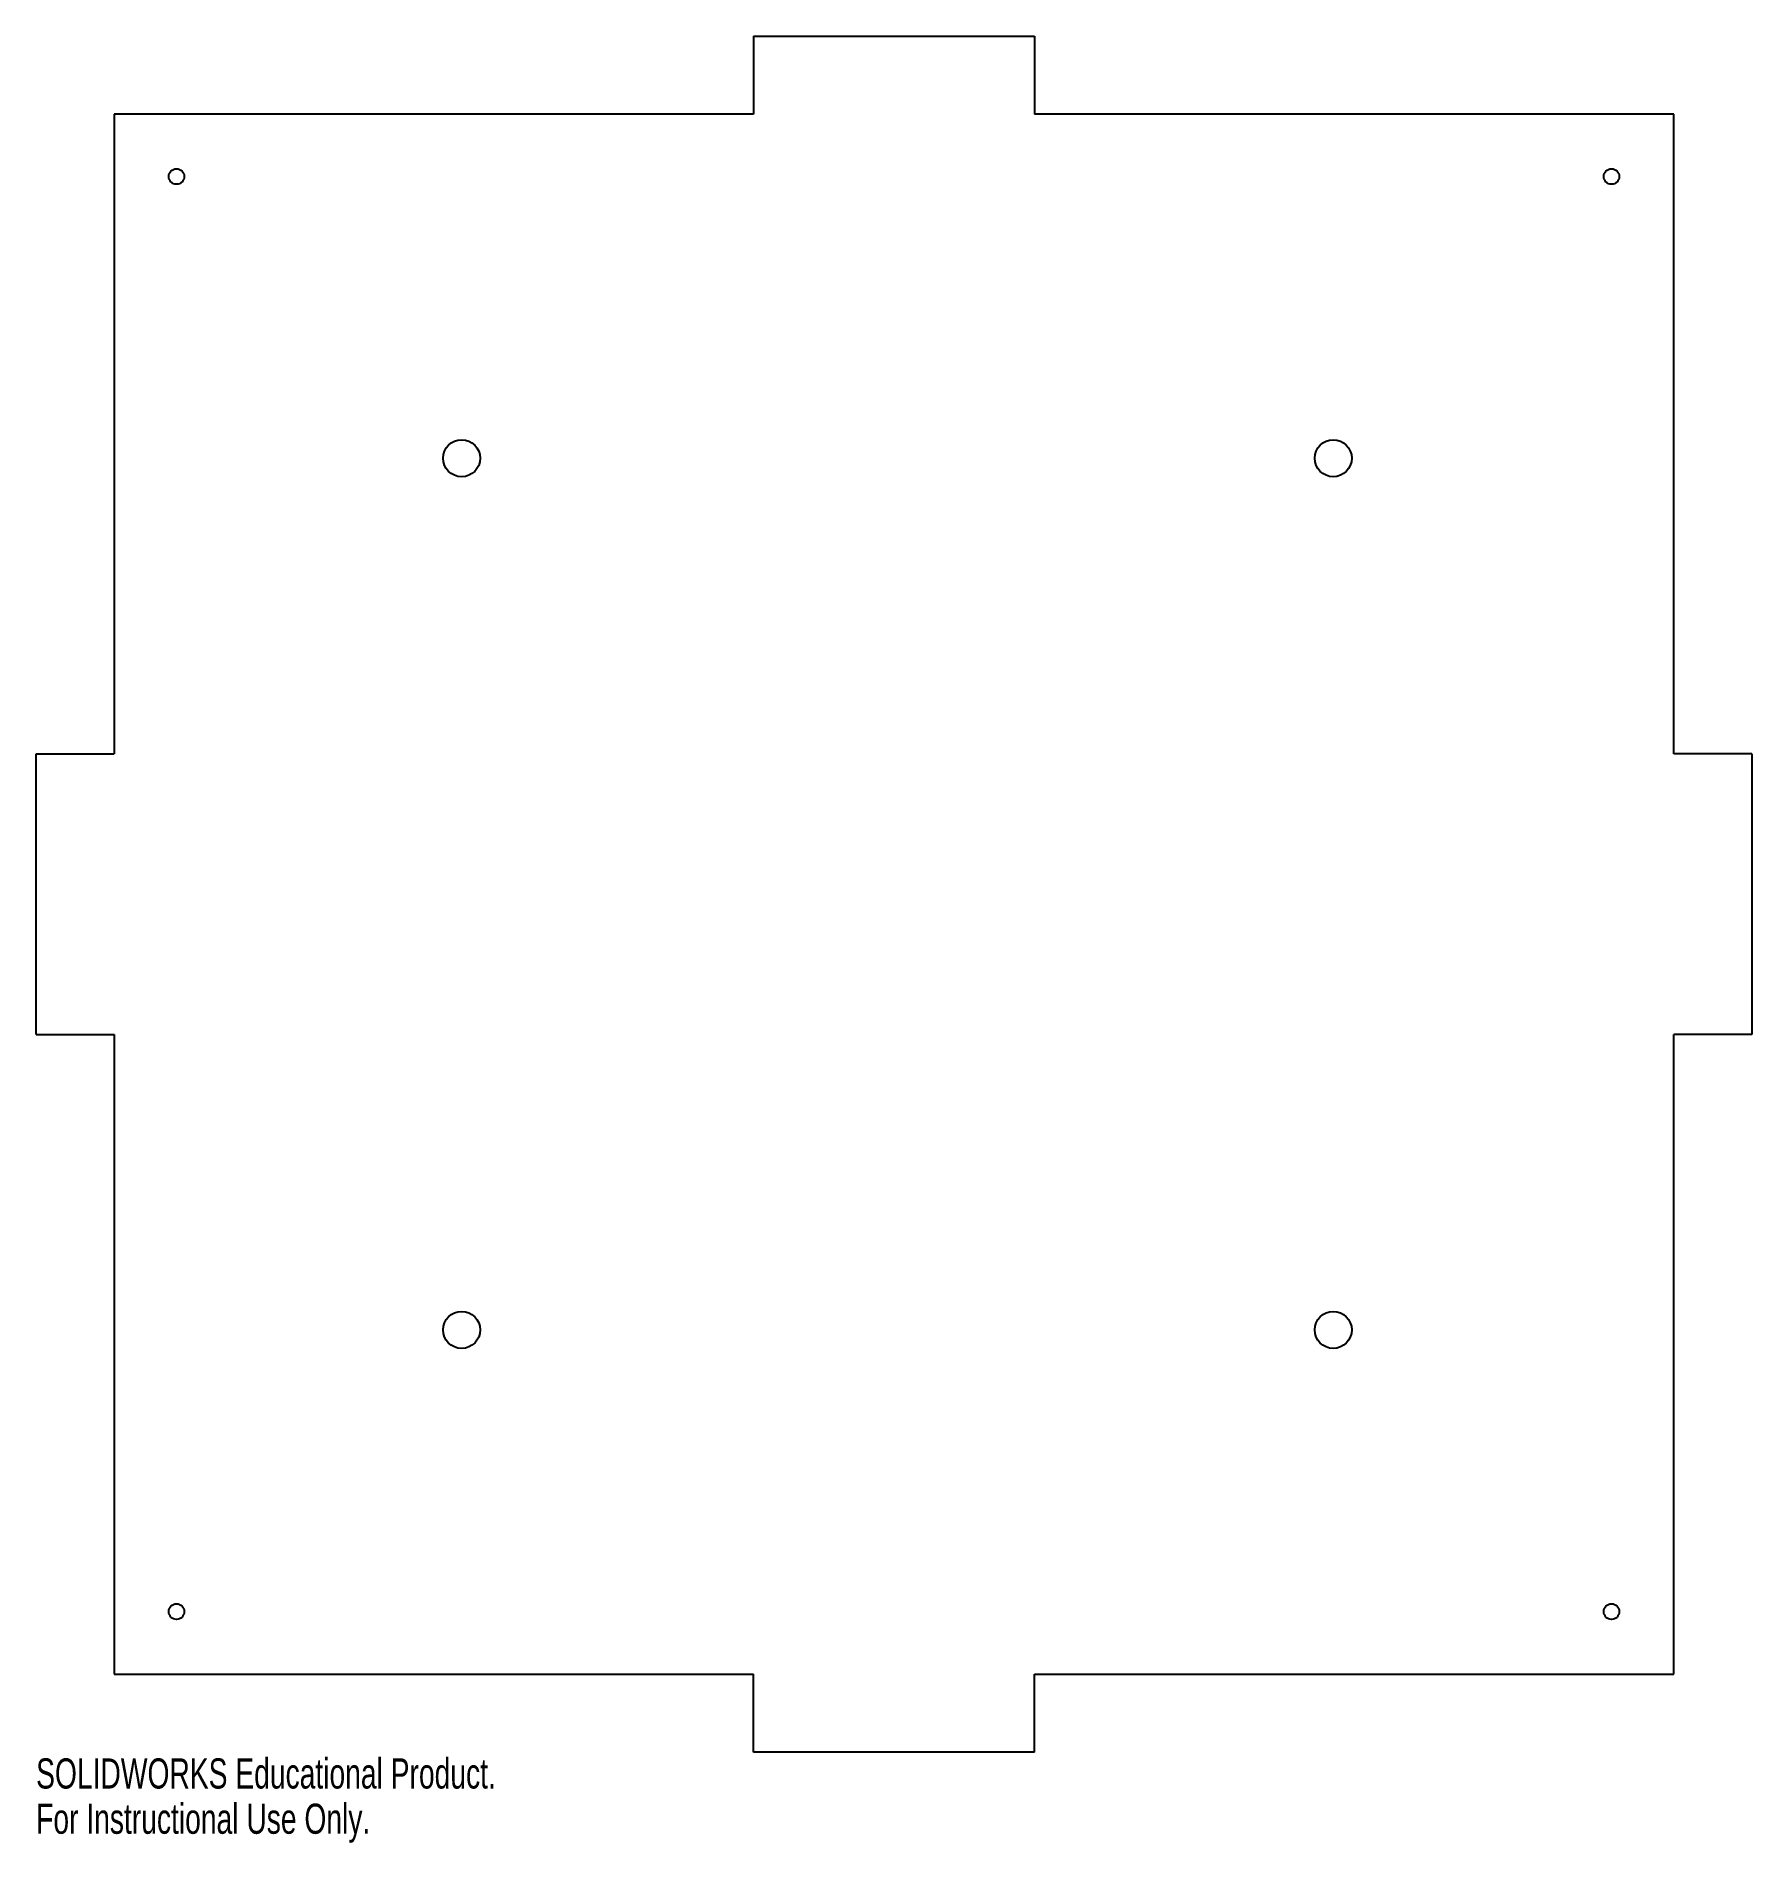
# Model space of a CAD drawing. Header units: millimetres. Extents: x -138 to 138, y -152 to 138.
import ezdxf

# ---------------------------------------------------------------- set-up
doc = ezdxf.new("R2010")
doc.units = ezdxf.units.MM
doc.styles.add('SLDTEXTSTYLE0', font='TXT', dxfattribs={"width": 0.7})

msp = doc.modelspace()

# ---------------------------------------------------------------- linework, layer by layer
at = {"color": 7, "linetype": 'Continuous', "lineweight": 25}
for p, q in [((-22.5, 137.5), (-22.5, 125)), ((-22.5, 137.5), (22.5, 137.5)), ((22.5, 137.5), (22.5, 125)), ((-22.5, 125), (-125, 125)), ((-125, 125), (-125, 22.5)), ((125, 125), (22.5, 125)), ((125, 22.5), (125, 125)), ((-137.5, -22.5), (-137.5, 22.5)), ((-137.5, 22.5), (-125, 22.5)), ((137.5, 22.5), (125, 22.5)), ((137.5, 22.5), (137.5, -22.5)), ((-137.5, -22.5), (-125, -22.5)), ((-125, -22.5), (-125, -125)), ((137.5, -22.5), (125, -22.5)), ((125, -125), (125, -22.5)), ((-125, -125), (-22.5, -125)), ((-22.5, -137.5), (-22.5, -125)), ((22.5, -125), (125, -125)), ((22.5, -137.5), (22.5, -125)), ((22.5, -137.5), (-22.5, -137.5))]:
    msp.add_line(p, q, dxfattribs=at)
for centre, radius in [((-115, 115), 1.25), ((115, 115), 1.25), ((-69.3, 69.85), 2.97), ((70.4, 69.85), 2.97), ((-69.3, -69.85), 2.97), ((70.4, -69.85), 2.97), ((-115, -115), 1.25), ((115, -115), 1.25)]:
    msp.add_circle(centre, radius, dxfattribs=at)

# ---------------------------------------------------------------- texts
at = {"color": 7, "linetype": 'Continuous', "char_height": 4.8336, "attachment_point": 1, "style": 'SLDTEXTSTYLE0'}
for s, insert in [('SOLIDWORKS Educational Product.', (-137.5, -138.52)), ('For Instructional Use Only.', (-137.5, -145.77))]:
    msp.add_mtext(s, dxfattribs=dict(at, insert=insert))

doc.saveas('drawing.dxf')
